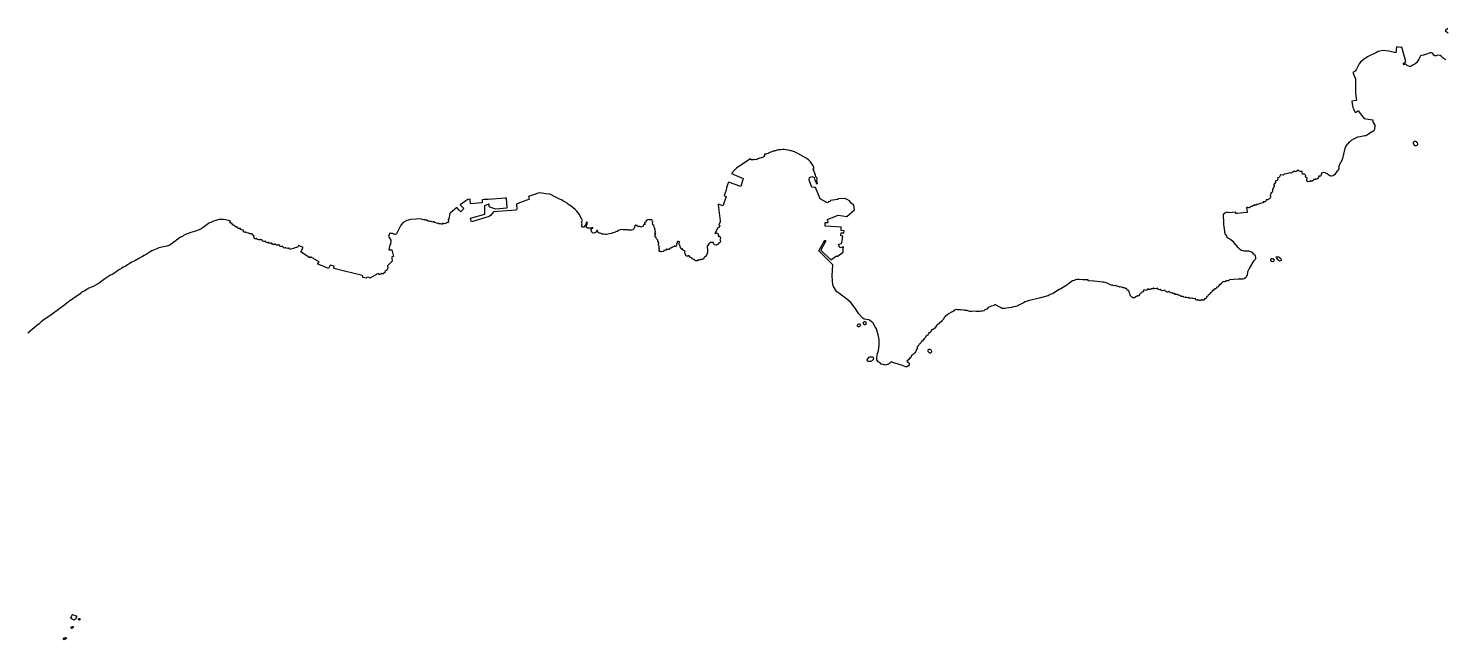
# Model space of a CAD drawing. Header units: inches. Extents: x -62624 to 51363, y -122611 to -15713.
# Drawn here: x 26107 to 38855, y -101534 to -96039 of the extents above; entities that cross this region are included whole.
import ezdxf

# ---------------------------------------------------------------- set-up
doc = ezdxf.new("R2010")
doc.units = ezdxf.units.IN
doc.header["$MEASUREMENT"] = 0

msp = doc.modelspace()

# ---------------------------------------------------------------- linework, layer by layer
for points in [[(38874, -96039), (38852, -96062), (38878, -96079)], [(38860, -96320), (38845, -96315), (38829, -96304), (38818, -96291), (38807, -96283), (38802, -96282), (38785, -96281), (38769, -96287), (38759, -96287), (38750, -96281), (38741, -96266), (38736, -96263), (38727, -96259), (38717, -96259), (38682, -96271), (38656, -96280), (38635, -96282), (38630, -96286), (38613, -96316), (38595, -96344), (38577, -96359), (38561, -96370), (38546, -96378), (38540, -96381), (38530, -96381), (38516, -96375), (38510, -96372), (38499, -96364), (38496, -96361), (38492, -96358), (38482, -96367), (38472, -96355), (38489, -96341), (38497, -96337), (38460, -96208), (38445, -96210), (38431, -96208), (38414, -96206), (38406, -96258), (38345, -96244), (38316, -96240), (38290, -96239), (38262, -96243), (38247, -96248), (38233, -96255), (38157, -96292), (38134, -96306), (38114, -96322), (38090, -96342), (38078, -96358), (38064, -96380), (38050, -96410), (38041, -96424), (38032, -96428), (38020, -96435), (38045, -96492), (38044, -96553), (38043, -96579), (38043, -96614), (38051, -96672), (38053, -96686), (38012, -96692), (38014, -96717), (38016, -96732), (38021, -96749), (38029, -96767), (38038, -96788), (38043, -96795), (38072, -96777), (38078, -96793), (38122, -96849), (38158, -96855), (38201, -96862), (38199, -96880), (38218, -96910), (38214, -96947), (38209, -96960), (38193, -96969), (38183, -96976), (38160, -96990), (38151, -96996), (38143, -97001), (38136, -97004), (38128, -97006), (38113, -97009), (38086, -97015), (38062, -97017), (38025, -97034), (38004, -97048), (37993, -97058), (37985, -97066), (37974, -97076), (37970, -97081), (37957, -97097), (37951, -97110), (37948, -97120), (37923, -97219), (37897, -97267), (37895, -97283), (37895, -97298), (37887, -97315), (37876, -97325), (37870, -97333), (37861, -97345), (37855, -97354), (37846, -97361), (37839, -97365), (37829, -97368), (37821, -97366), (37805, -97359), (37789, -97347), (37772, -97336), (37756, -97334), (37739, -97339), (37736, -97348), (37734, -97358), (37731, -97365), (37729, -97367), (37718, -97367), (37716, -97365), (37712, -97373), (37709, -97385), (37707, -97387), (37701, -97388), (37698, -97393), (37694, -97393), (37687, -97390), (37682, -97396), (37675, -97397), (37666, -97398), (37666, -97402), (37663, -97406), (37658, -97408), (37654, -97412), (37647, -97412), (37642, -97408), (37639, -97409), (37638, -97414), (37630, -97416), (37616, -97418), (37606, -97406), (37607, -97395), (37607, -97393), (37610, -97389), (37610, -97383), (37601, -97378), (37598, -97376), (37595, -97368), (37597, -97361), (37591, -97356), (37586, -97349), (37569, -97348), (37565, -97331), (37566, -97327), (37565, -97324), (37554, -97324), (37547, -97324), (37536, -97318), (37529, -97310), (37519, -97320), (37512, -97325), (37503, -97327), (37493, -97322), (37466, -97340), (37452, -97337), (37446, -97341), (37421, -97345), (37404, -97349), (37394, -97359), (37371, -97355), (37369, -97355), (37358, -97380), (37344, -97382), (37345, -97394), (37336, -97407), (37325, -97410), (37325, -97418), (37325, -97421), (37317, -97436), (37310, -97440), (37311, -97444), (37313, -97448), (37313, -97456), (37307, -97473), (37306, -97476), (37299, -97480), (37300, -97485), (37299, -97494), (37299, -97503), (37296, -97512), (37291, -97516), (37283, -97518), (37283, -97521), (37283, -97528), (37279, -97534), (37281, -97535), (37278, -97537), (37277, -97543), (37281, -97548), (37281, -97557), (37277, -97562), (37273, -97565), (37272, -97572), (37263, -97573), (37259, -97578), (37256, -97580), (37250, -97580), (37244, -97579), (37242, -97579), (37242, -97580), (37240, -97585), (37238, -97592), (37233, -97597), (37222, -97599), (37218, -97598), (37214, -97599), (37213, -97607), (37191, -97613), (37187, -97610), (37184, -97612), (37182, -97616), (37167, -97622), (37160, -97618), (37157, -97619), (37154, -97627), (37143, -97627), (37136, -97625), (37132, -97625), (37130, -97628), (37129, -97632), (37124, -97635), (37114, -97640), (37104, -97640), (37092, -97653), (37085, -97652), (37084, -97651), (37072, -97649), (37064, -97650), (37066, -97665), (37070, -97694), (37066, -97694), (36980, -97703), (36969, -97703), (36967, -97691), (36938, -97694), (36899, -97697), (36896, -97691), (36881, -97694), (36856, -97708), (36855, -97710), (36855, -97730), (36858, -97776), (36857, -97783), (36856, -97787), (36856, -97795), (36858, -97806), (36863, -97839), (36863, -97847), (36865, -97854), (36866, -97869), (36868, -97877), (36869, -97886), (36872, -97891), (36881, -97896), (36885, -97903), (36885, -97914), (36890, -97920), (36902, -97924), (36914, -97930), (36924, -97936), (36940, -97953), (36949, -97966), (36968, -97987), (36975, -97995), (36981, -98002), (36989, -98010), (37001, -98021), (37018, -98033), (37029, -98036), (37031, -98037), (37039, -98039), (37055, -98040), (37055, -98039), (37082, -98039), (37100, -98044), (37112, -98051), (37127, -98068), (37131, -98071), (37138, -98075), (37143, -98082), (37144, -98088), (37143, -98093), (37144, -98096), (37146, -98103), (37146, -98109), (37141, -98115), (37137, -98123), (37130, -98126), (37091, -98190), (37079, -98216), (37074, -98228), (37071, -98255), (37061, -98275), (37054, -98282), (37043, -98289), (37030, -98292), (36989, -98294), (36910, -98300), (36902, -98308), (36896, -98309), (36887, -98305), (36884, -98308), (36875, -98313), (36865, -98317), (36853, -98315), (36851, -98318), (36845, -98324), (36841, -98327), (36836, -98328), (36835, -98335), (36825, -98343), (36820, -98344), (36815, -98344), (36817, -98347), (36815, -98355), (36805, -98364), (36797, -98361), (36796, -98366), (36795, -98373), (36782, -98383), (36775, -98381), (36764, -98395), (36757, -98395), (36755, -98396), (36757, -98400), (36755, -98404), (36751, -98408), (36745, -98414), (36742, -98415), (36738, -98415), (36737, -98418), (36736, -98423), (36731, -98428), (36724, -98433), (36721, -98433), (36718, -98438), (36716, -98444), (36712, -98448), (36705, -98454), (36702, -98457), (36703, -98459), (36701, -98464), (36694, -98469), (36686, -98471), (36683, -98479), (36678, -98481), (36675, -98482), (36664, -98483), (36661, -98478), (36657, -98478), (36655, -98481), (36651, -98484), (36642, -98486), (36633, -98483), (36630, -98477), (36628, -98477), (36624, -98481), (36616, -98481), (36609, -98479), (36606, -98473), (36605, -98468), (36603, -98467), (36595, -98469), (36582, -98468), (36575, -98463), (36570, -98463), (36553, -98467), (36539, -98457), (36538, -98459), (36531, -98461), (36523, -98458), (36519, -98456), (36518, -98457), (36511, -98459), (36501, -98455), (36494, -98448), (36495, -98448), (36484, -98448), (36476, -98449), (36469, -98444), (36466, -98439), (36463, -98440), (36459, -98438), (36449, -98438), (36442, -98432), (36419, -98430), (36418, -98422), (36416, -98420), (36409, -98424), (36399, -98419), (36397, -98412), (36392, -98418), (36381, -98417), (36366, -98402), (36355, -98409), (36349, -98409), (36337, -98404), (36335, -98401), (36333, -98397), (36328, -98393), (36305, -98399), (36294, -98392), (36294, -98386), (36291, -98385), (36285, -98388), (36267, -98383), (36262, -98375), (36257, -98378), (36239, -98381), (36235, -98381), (36228, -98372), (36222, -98381), (36206, -98381), (36202, -98385), (36185, -98387), (36177, -98381), (36169, -98389), (36159, -98394), (36152, -98393), (36141, -98390), (36136, -98398), (36130, -98408), (36123, -98410), (36107, -98425), (36100, -98428), (36097, -98440), (36090, -98445), (36079, -98444), (36074, -98449), (36072, -98450), (36070, -98452), (36069, -98452), (36056, -98462), (36045, -98462), (36041, -98460), (36038, -98459), (36034, -98456), (36031, -98456), (36021, -98444), (36016, -98434), (36016, -98431), (36014, -98424), (36012, -98420), (36011, -98413), (36009, -98406), (36006, -98400), (36004, -98396), (35999, -98395), (35994, -98394), (35989, -98388), (35987, -98382), (35987, -98379), (35985, -98377), (35975, -98377), (35970, -98375), (35966, -98370), (35963, -98371), (35954, -98371), (35945, -98367), (35943, -98363), (35921, -98364), (35918, -98362), (35915, -98359), (35909, -98359), (35898, -98356), (35893, -98353), (35892, -98350), (35886, -98352), (35877, -98351), (35868, -98352), (35863, -98350), (35859, -98345), (35858, -98344), (35856, -98346), (35848, -98348), (35836, -98344), (35828, -98338), (35826, -98335), (35803, -98327), (35778, -98321), (35766, -98319), (35746, -98316), (35693, -98311), (35641, -98308), (35639, -98305), (35640, -98299), (35592, -98299), (35555, -98296), (35538, -98297), (35527, -98300), (35517, -98305), (35499, -98309), (35462, -98336), (35447, -98347), (35417, -98365), (35394, -98381), (35382, -98387), (35380, -98387), (35328, -98420), (35318, -98425), (35298, -98431), (35279, -98442), (35265, -98446), (35256, -98449), (35199, -98463), (35099, -98488), (35073, -98497), (35058, -98505), (35041, -98516), (35010, -98530), (35008, -98531), (35000, -98535), (34990, -98538), (34967, -98541), (34951, -98547), (34925, -98552), (34891, -98556), (34865, -98556), (34850, -98548), (34801, -98522), (34791, -98529), (34781, -98534), (34767, -98535), (34760, -98539), (34756, -98541), (34741, -98547), (34729, -98563), (34719, -98567), (34710, -98569), (34701, -98577), (34689, -98581), (34676, -98582), (34664, -98585), (34646, -98583), (34633, -98584), (34613, -98580), (34589, -98583), (34574, -98583), (34558, -98578), (34550, -98576), (34533, -98575), (34518, -98568), (34499, -98571), (34492, -98570), (34478, -98568), (34464, -98570), (34454, -98566), (34447, -98570), (34433, -98572), (34428, -98582), (34419, -98587), (34409, -98589), (34402, -98595), (34386, -98601), (34383, -98609), (34368, -98618), (34360, -98621), (34354, -98629), (34343, -98638), (34339, -98652), (34330, -98661), (34323, -98667), (34317, -98676), (34309, -98683), (34301, -98686), (34296, -98694), (34285, -98702), (34278, -98704), (34276, -98712), (34263, -98727), (34259, -98737), (34250, -98743), (34241, -98749), (34232, -98749), (34225, -98767), (34218, -98773), (34207, -98776), (34204, -98785), (34196, -98798), (34183, -98804), (34178, -98817), (34171, -98824), (34164, -98827), (34160, -98836), (34151, -98848), (34140, -98853), (34137, -98864), (34127, -98874), (34119, -98878), (34114, -98889), (34110, -98896), (34103, -98903), (34102, -98915), (34096, -98924), (34092, -98934), (34090, -98943), (34082, -98955), (34067, -98969), (34057, -98975), (34048, -98981), (34045, -98997), (34034, -99006), (34028, -99015), (34010, -99029), (34026, -99046), (34029, -99054), (34029, -99064), (34025, -99071), (34016, -99079), (34006, -99081), (33996, -99080), (33971, -99069), (33939, -99059), (33892, -99045), (33869, -99037), (33858, -99045), (33852, -99047), (33845, -99058), (33838, -99061), (33831, -99061), (33824, -99062), (33815, -99065), (33807, -99064), (33796, -99060), (33790, -99060), (33778, -99056), (33769, -99045), (33752, -99035), (33744, -99027), (33740, -99017), (33740, -99001), (33742, -98976), (33745, -98963), (33754, -98933), (33759, -98891), (33759, -98841), (33757, -98820), (33752, -98794), (33736, -98741), (33725, -98721), (33705, -98690), (33685, -98672), (33666, -98660), (33626, -98653), (33612, -98645), (33578, -98604), (33544, -98555), (33505, -98504), (33505, -98504), (33466, -98470), (33408, -98427), (33377, -98403), (33346, -98354), (33342, -98348), (33337, -98264), (33343, -98164), (33217, -98039), (33219, -98034), (33272, -97943), (33281, -97950), (33235, -98032), (33325, -98119), (33376, -98083), (33383, -98089), (33436, -98051), (33437, -98011), (33438, -98002), (33405, -98013), (33393, -97982), (33425, -97971), (33434, -97907), (33414, -97904), (33417, -97876), (33441, -97878), (33444, -97860), (33417, -97856), (33417, -97827), (33275, -97816), (33274, -97784), (33301, -97784), (33295, -97758), (33392, -97719), (33469, -97731), (33539, -97670), (33533, -97625), (33521, -97619), (33512, -97614), (33492, -97589), (33473, -97577), (33448, -97569), (33395, -97571), (33385, -97576), (33321, -97587), (33315, -97598), (33303, -97595), (33297, -97608), (33289, -97604), (33230, -97572), (33187, -97468), (33154, -97465), (33129, -97404), (33132, -97379), (33155, -97369), (33175, -97379), (33182, -97402), (33200, -97436), (33204, -97432), (33202, -97421), (33198, -97406), (33202, -97388), (33200, -97382), (33191, -97374), (33186, -97359), (33175, -97326), (33167, -97304), (33166, -97300), (33174, -97297), (33172, -97291), (33171, -97287), (33166, -97275), (33153, -97255), (33141, -97237), (33124, -97220), (33112, -97211), (33109, -97209), (33103, -97205), (33029, -97163), (33008, -97155), (33000, -97150), (32969, -97140), (32968, -97139), (32963, -97139), (32957, -97138), (32904, -97129), (32892, -97129), (32876, -97130), (32851, -97131), (32825, -97140), (32820, -97141), (32818, -97143), (32807, -97143), (32795, -97148), (32781, -97153), (32763, -97161), (32761, -97161), (32757, -97163), (32750, -97167), (32743, -97171), (32728, -97169), (32727, -97182), (32723, -97191), (32716, -97195), (32709, -97200), (32700, -97203), (32690, -97204), (32684, -97205), (32677, -97209), (32668, -97212), (32661, -97217), (32650, -97220), (32639, -97218), (32629, -97221), (32618, -97221), (32610, -97219), (32602, -97211), (32480, -97292), (32463, -97310), (32432, -97342), (32537, -97388), (32517, -97460), (32404, -97422), (32402, -97426), (32387, -97471), (32383, -97494), (32365, -97542), (32368, -97544), (32385, -97549), (32356, -97629), (32353, -97633), (32312, -97618), (32312, -97625), (32331, -97769), (32329, -97781), (32326, -97784), (32318, -97806), (32326, -97810), (32317, -97831), (32313, -97832), (32309, -97832), (32282, -97882), (32286, -97882), (32297, -97878), (32300, -97879), (32302, -97881), (32309, -97882), (32313, -97890), (32311, -97900), (32313, -97902), (32313, -97904), (32316, -97906), (32323, -97907), (32322, -97908), (32327, -97910), (32330, -97920), (32334, -97925), (32333, -97932), (32330, -97937), (32328, -97939), (32330, -97944), (32332, -97948), (32332, -97956), (32327, -97966), (32324, -97967), (32319, -97967), (32316, -97975), (32312, -97980), (32308, -97982), (32303, -97982), (32301, -97985), (32301, -97986), (32296, -97987), (32296, -97987), (32293, -97987), (32280, -97984), (32276, -97983), (32272, -97978), (32271, -97970), (32271, -97964), (32251, -97963), (32243, -97965), (32229, -97976), (32218, -97992), (32217, -97993), (32214, -98001), (32215, -98040), (32215, -98052), (32212, -98061), (32206, -98077), (32197, -98088), (32188, -98096), (32183, -98100), (32182, -98103), (32179, -98112), (32175, -98114), (32173, -98115), (32164, -98116), (32159, -98117), (32155, -98116), (32153, -98119), (32144, -98120), (32139, -98122), (32133, -98124), (32128, -98120), (32126, -98121), (32125, -98128), (32124, -98129), (32107, -98128), (32099, -98123), (32099, -98116), (32096, -98115), (32092, -98116), (32084, -98113), (32079, -98109), (32076, -98104), (32075, -98100), (32071, -98100), (32054, -98091), (32051, -98084), (32050, -98082), (32043, -98083), (32039, -98085), (32033, -98086), (32025, -98085), (32020, -98080), (32019, -98073), (32019, -98071), (32018, -98067), (32015, -98064), (32011, -98055), (32012, -98047), (32014, -98045), (32013, -98042), (32011, -98041), (32008, -98040), (31991, -98030), (31991, -98025), (31993, -98021), (31991, -98021), (31986, -98023), (31983, -98021), (31972, -98008), (31969, -98001), (31971, -97997), (31970, -97994), (31966, -97994), (31964, -97984), (31958, -97973), (31962, -97966), (31966, -97962), (31961, -97961), (31949, -97953), (31946, -97956), (31944, -97962), (31944, -97966), (31942, -97967), (31942, -97967), (31937, -97973), (31941, -97977), (31938, -97987), (31931, -97997), (31926, -97999), (31921, -97997), (31917, -97997), (31915, -98000), (31908, -98004), (31902, -98007), (31895, -98012), (31886, -98010), (31885, -98011), (31884, -98019), (31867, -98026), (31864, -98028), (31856, -98027), (31851, -98023), (31846, -98025), (31841, -98033), (31831, -98035), (31823, -98033), (31822, -98042), (31819, -98044), (31803, -98047), (31801, -98046), (31796, -98044), (31790, -98047), (31786, -98045), (31781, -98037), (31780, -98032), (31780, -98027), (31781, -98025), (31781, -98023), (31782, -98021), (31783, -98021), (31784, -98020), (31785, -98019), (31785, -98017), (31782, -98014), (31780, -98009), (31780, -98001), (31782, -97996), (31778, -97992), (31774, -97987), (31776, -97974), (31778, -97969), (31779, -97965), (31774, -97962), (31769, -97951), (31770, -97944), (31758, -97931), (31755, -97924), (31757, -97919), (31747, -97917), (31745, -97908), (31743, -97898), (31745, -97894), (31750, -97890), (31745, -97886), (31743, -97883), (31744, -97875), (31750, -97869), (31744, -97866), (31745, -97855), (31743, -97851), (31746, -97841), (31743, -97838), (31738, -97834), (31738, -97828), (31736, -97826), (31733, -97822), (31736, -97816), (31733, -97811), (31724, -97805), (31721, -97788), (31724, -97783), (31723, -97780), (31721, -97778), (31719, -97773), (31721, -97765), (31716, -97761), (31708, -97758), (31704, -97760), (31695, -97760), (31690, -97758), (31680, -97759), (31669, -97765), (31665, -97766), (31662, -97769), (31665, -97774), (31665, -97778), (31662, -97780), (31645, -97787), (31651, -97793), (31651, -97802), (31641, -97806), (31636, -97817), (31631, -97820), (31620, -97825), (31612, -97824), (31605, -97821), (31590, -97821), (31586, -97817), (31583, -97810), (31574, -97810), (31564, -97809), (31558, -97827), (31553, -97841), (31544, -97849), (31532, -97852), (31517, -97854), (31506, -97854), (31496, -97849), (31481, -97851), (31470, -97849), (31453, -97849), (31439, -97847), (31429, -97851), (31416, -97855), (31402, -97865), (31390, -97868), (31378, -97874), (31365, -97876), (31352, -97882), (31335, -97885), (31320, -97890), (31306, -97891), (31295, -97892), (31284, -97889), (31269, -97889), (31262, -97887), (31251, -97881), (31243, -97881), (31231, -97874), (31228, -97867), (31225, -97854), (31220, -97856), (31213, -97872), (31204, -97876), (31189, -97879), (31182, -97876), (31176, -97871), (31172, -97863), (31168, -97854), (31168, -97847), (31175, -97838), (31183, -97834), (31183, -97830), (31165, -97834), (31154, -97834), (31145, -97835), (31136, -97834), (31128, -97828), (31127, -97813), (31128, -97806), (31132, -97803), (31135, -97783), (31127, -97782), (31122, -97792), (31119, -97806), (31112, -97813), (31104, -97825), (31092, -97825), (31086, -97822), (31084, -97813), (31085, -97804), (31087, -97795), (31084, -97788), (31083, -97778), (31087, -97773), (31092, -97765), (31084, -97753), (31061, -97710), (31040, -97682), (31027, -97668), (30990, -97638), (30961, -97619), (30957, -97614), (30954, -97611), (30916, -97590), (30904, -97580), (30878, -97570), (30847, -97554), (30824, -97544), (30824, -97542), (30799, -97530), (30762, -97525), (30725, -97521), (30709, -97518), (30690, -97519), (30669, -97528), (30605, -97550), (30613, -97575), (30608, -97577), (30541, -97602), (30497, -97619), (30501, -97663), (30492, -97673), (30290, -97689), (30264, -97720), (30251, -97731), (30092, -97779), (30091, -97773), (30083, -97746), (30213, -97709), (30212, -97632), (30248, -97617), (30249, -97640), (30305, -97661), (30414, -97653), (30409, -97565), (30397, -97565), (30244, -97576), (30208, -97578), (30189, -97579), (30190, -97607), (30083, -97615), (30081, -97574), (30060, -97577), (30042, -97588), (29992, -97624), (30025, -97659), (29997, -97687), (29983, -97672), (29961, -97648), (29903, -97696), (29899, -97703), (29888, -97751), (29882, -97759), (29885, -97771), (29878, -97787), (29864, -97786), (29861, -97793), (29846, -97796), (29834, -97791), (29833, -97793), (29833, -97798), (29822, -97800), (29814, -97797), (29806, -97795), (29798, -97797), (29792, -97789), (29786, -97792), (29771, -97788), (29761, -97784), (29759, -97778), (29757, -97777), (29751, -97778), (29748, -97779), (29742, -97780), (29729, -97776), (29726, -97773), (29713, -97775), (29703, -97771), (29702, -97769), (29700, -97767), (29697, -97767), (29696, -97766), (29692, -97766), (29691, -97763), (29677, -97764), (29669, -97761), (29667, -97758), (29659, -97759), (29642, -97753), (29619, -97752), (29595, -97753), (29543, -97758), (29510, -97766), (29478, -97785), (29458, -97807), (29419, -97885), (29411, -97891), (29401, -97890), (29395, -97888), (29383, -97884), (29367, -97883), (29358, -97881), (29354, -97893), (29348, -97906), (29350, -97914), (29369, -97943), (29366, -97981), (29359, -97984), (29351, -98031), (29377, -98029), (29389, -98078), (29392, -98089), (29377, -98092), (29377, -98102), (29380, -98132), (29337, -98172), (29340, -98194), (29328, -98216), (29314, -98220), (29316, -98231), (29299, -98244), (29286, -98245), (29286, -98245), (29286, -98243), (29284, -98243), (29282, -98249), (29271, -98248), (29269, -98250), (29263, -98251), (29255, -98242), (29178, -98284), (29171, -98274), (29153, -98279), (29145, -98284), (29115, -98279), (29116, -98264), (29100, -98257), (28951, -98220), (28854, -98197), (28858, -98176), (28821, -98167), (28808, -98196), (28734, -98168), (28710, -98159), (28710, -98150), (28710, -98148), (28713, -98142), (28722, -98137), (28645, -98093), (28638, -98102), (28560, -98050), (28561, -98045), (28561, -98043), (28562, -98042), (28562, -98042), (28563, -98040), (28565, -98037), (28578, -98009), (28538, -97990), (28534, -97999), (28529, -98006), (28497, -98015), (28460, -98028), (28454, -98013), (28449, -98014), (28442, -98018), (28430, -98016), (28424, -98013), (28422, -98008), (28418, -98013), (28407, -98015), (28399, -98009), (28395, -98002), (28392, -97998), (28390, -98000), (28379, -98000), (28370, -97997), (28363, -97984), (28361, -97984), (28359, -97984), (28355, -97987), (28350, -97989), (28344, -97988), (28343, -97987), (28339, -97986), (28337, -97986), (28333, -97983), (28329, -97979), (28323, -97979), (28320, -97982), (28310, -97982), (28306, -97979), (28300, -97978), (28294, -97971), (28289, -97971), (28287, -97973), (28283, -97971), (28271, -97971), (28267, -97968), (28266, -97965), (28266, -97962), (28262, -97964), (28259, -97966), (28250, -97965), (28243, -97961), (28242, -97956), (28240, -97955), (28230, -97956), (28224, -97956), (28219, -97953), (28215, -97952), (28209, -97946), (28206, -97941), (28200, -97939), (28197, -97937), (28189, -97940), (28179, -97940), (28173, -97937), (28169, -97936), (28163, -97930), (28162, -97927), (28160, -97927), (28155, -97930), (28147, -97932), (28137, -97924), (28135, -97917), (28135, -97910), (28137, -97907), (28137, -97906), (28125, -97898), (28122, -97895), (28119, -97885), (28115, -97885), (28111, -97886), (28100, -97886), (28095, -97883), (28090, -97879), (28087, -97879), (28083, -97881), (28071, -97876), (28067, -97870), (28060, -97871), (28056, -97873), (28051, -97872), (28043, -97868), (28041, -97859), (28042, -97853), (28041, -97852), (28025, -97851), (28016, -97846), (28015, -97840), (28015, -97838), (28014, -97837), (28002, -97838), (27998, -97839), (27990, -97835), (27988, -97832), (27987, -97827), (27975, -97825), (27963, -97818), (27959, -97812), (27958, -97809), (27949, -97808), (27945, -97804), (27941, -97796), (27940, -97794), (27934, -97793), (27924, -97787), (27919, -97779), (27924, -97771), (27906, -97767), (27880, -97760), (27859, -97757), (27821, -97758), (27801, -97763), (27764, -97775), (27761, -97778), (27748, -97783), (27738, -97788), (27728, -97794), (27727, -97794), (27703, -97812), (27680, -97830), (27662, -97840), (27659, -97843), (27636, -97853), (27610, -97861), (27568, -97873), (27521, -97893), (27503, -97902), (27493, -97909), (27477, -97917), (27461, -97927), (27455, -97932), (27452, -97933), (27439, -97943), (27438, -97943), (27434, -97948), (27419, -97958), (27393, -97980), (27379, -97988), (27371, -97992), (27353, -97997), (27322, -98003), (27282, -98012), (27263, -98020), (27248, -98026), (27219, -98040), (27193, -98054), (27166, -98071), (27148, -98081), (27133, -98089), (27102, -98107), (27064, -98128), (27037, -98141), (26981, -98177), (26961, -98185), (26953, -98189), (26946, -98193), (26942, -98199), (26922, -98210), (26885, -98236), (26861, -98250), (26840, -98261), (26795, -98289), (26771, -98307), (26743, -98329), (26717, -98344), (26689, -98359), (26673, -98366), (26669, -98369), (26652, -98375), (26632, -98386), (26610, -98400), (26587, -98410), (26582, -98412), (26574, -98424), (26508, -98470), (26469, -98498), (26435, -98524), (26322, -98609), (26274, -98640), (26250, -98656), (26222, -98678), (26209, -98690), (26200, -98697), (26199, -98698), (26102, -98779)], [(38565, -97070), (38567, -97062), (38575, -97052), (38582, -97052), (38590, -97057), (38594, -97063), (38599, -97065), (38603, -97076), (38601, -97085), (38597, -97091), (38595, -97093), (38590, -97096), (38586, -97094), (38582, -97096), (38578, -97095), (38572, -97090), (38571, -97086), (38571, -97080), (38567, -97076), (38565, -97070)], [(37283, -98127), (37284, -98120), (37286, -98117), (37285, -98110), (37288, -98107), (37300, -98106), (37307, -98112), (37312, -98116), (37312, -98119), (37308, -98130), (37307, -98137), (37300, -98137), (37290, -98135), (37283, -98127)], [(37332, -98095), (37335, -98090), (37338, -98091), (37341, -98093), (37347, -98091), (37353, -98092), (37360, -98096), (37363, -98102), (37365, -98107), (37371, -98108), (37374, -98110), (37376, -98114), (37378, -98120), (37377, -98126), (37371, -98129), (37362, -98132), (37355, -98124), (37345, -98117), (37340, -98108), (37333, -98102), (37332, -98095)], [(33566, -98709), (33568, -98701), (33571, -98697), (33577, -98694), (33584, -98694), (33589, -98697), (33591, -98703), (33590, -98710), (33586, -98716), (33579, -98721), (33573, -98721), (33568, -98720), (33566, -98715), (33566, -98709)], [(33618, -98687), (33618, -98683), (33620, -98679), (33624, -98676), (33628, -98675), (33633, -98674), (33637, -98674), (33641, -98679), (33642, -98691), (33641, -98696), (33634, -98703), (33629, -98703), (33625, -98701), (33621, -98698), (33620, -98695), (33620, -98691), (33618, -98687)], [(34200, -98935), (34201, -98927), (34207, -98923), (34215, -98923), (34222, -98925), (34225, -98929), (34227, -98934), (34231, -98939), (34232, -98946), (34228, -98953), (34224, -98957), (34217, -98958), (34208, -98953), (34203, -98950), (34200, -98944), (34200, -98935)], [(33653, -99023), (33653, -99018), (33659, -99009), (33671, -98994), (33680, -98992), (33693, -98991), (33701, -98992), (33706, -98996), (33708, -99010), (33704, -99018), (33697, -99024), (33692, -99029), (33682, -99032), (33673, -99033), (33662, -99033), (33657, -99030), (33653, -99023)], [(26486, -101338), (26487, -101336), (26492, -101334), (26500, -101312), (26505, -101309), (26537, -101319), (26542, -101323), (26536, -101333), (26533, -101347), (26525, -101353), (26520, -101358), (26500, -101350), (26497, -101348), (26486, -101338)], [(26558, -101353), (26559, -101347), (26563, -101343), (26571, -101345), (26571, -101349), (26570, -101356), (26565, -101358), (26558, -101353)], [(26491, -101430), (26491, -101422), (26500, -101417), (26504, -101415), (26509, -101417), (26509, -101425), (26504, -101431), (26501, -101433), (26493, -101432), (26491, -101430)], [(26422, -101524), (26423, -101521), (26440, -101514), (26443, -101514), (26447, -101515), (26449, -101520), (26445, -101526), (26430, -101534), (26423, -101530), (26422, -101524)]]:
    msp.add_lwpolyline(points)

doc.saveas('drawing.dxf')
